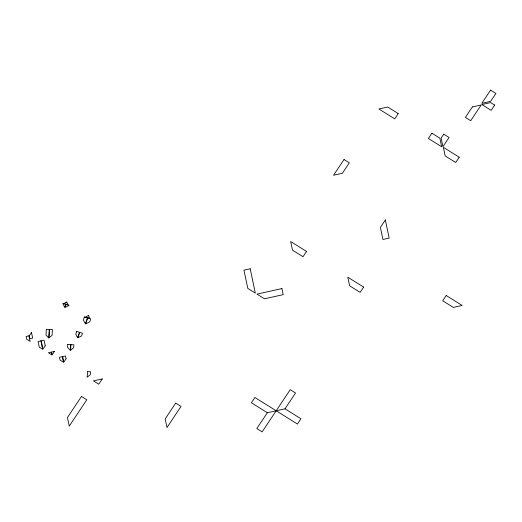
<?xml version="1.0" encoding="UTF-8"?>
<svg xmlns="http://www.w3.org/2000/svg" width="522" height="522" viewBox="0 0 522 522"><rect width="100%" height="100%" fill="white"/><g stroke="black" fill="none" stroke-linecap="round" stroke-linejoin="round"><path stroke-width="0.78" d="M267.355 412.732L256.831 428.555L262.148 431.87L290.212 389.686L295.524 393.001L285.005 408.824L267.355 412.732L251.402 402.782L254.912 397.51L297.449 424.047L300.953 418.774L285.005 408.824M46.347 329.317L46.001 335L48.729 337.949L49.244 329.428L46.347 329.317M49.538 329.441L49.016 337.956L52.089 335.228L52.435 329.545L49.538 329.441M67.762 344.546L67.592 347.384L70.32 350.334L70.666 344.651L67.762 344.546M70.953 344.664L70.607 350.34L73.68 347.606L73.856 344.768L70.953 344.664M87.742 371.592L87.089 377.249L90.306 374.679L90.632 371.847L87.742 371.592M65.779 304.378L64.774 307.354L62.757 303.458L65.779 304.378M66.079 304.47L65.074 307.445L69.1 305.39L66.079 304.47M76.688 331.457L75.768 334.171L77.608 337.721L79.442 332.292L76.688 331.457M84.381 316.984L83.376 319.96L85.386 323.855L87.402 317.905L84.381 316.984M79.722 332.377L77.882 337.806L81.556 335.933L82.476 333.219L79.722 332.377M87.703 317.996L85.693 323.947L89.719 321.891L90.724 318.916L87.703 317.996M31.496 332.534L29.232 335.94L29.819 338.706L32.664 338.08L31.496 332.534M45.225 345.753L42.967 349.153L41.212 340.84L44.063 340.207L45.225 345.753M54.379 351.463L52.115 354.862L51.528 352.089L54.379 351.463M66.059 358.744L63.795 362.151L62.627 356.604L65.472 355.978L66.059 358.744M81.478 396.452L67.442 417.548L69.256 426.135L86.796 399.774L81.478 396.452M102.266 378.933L98.756 384.205L93.445 380.884L102.266 378.933M175.712 403.101L165.187 418.918L166.994 427.511L181.023 406.416L175.712 403.101M344.018 159.51L333.558 175.229L342.386 173.271L349.329 162.831L344.018 159.51M306.531 251.447L303.021 256.72L292.49 250.149L290.682 241.562L306.531 251.447M398.234 113.581L394.723 118.859L378.881 108.974L387.702 107.017L398.234 113.581M431.896 133.188L428.386 138.46L441.677 146.754L439.87 138.16L431.896 133.188M385.353 219.99L380.394 227.448L382.926 239.474L389.164 238.091L385.353 219.99M443.752 134.154L441.123 138.108L442.93 146.695L449.07 137.469L443.752 134.154M472.358 106.945L465.409 117.385L470.727 120.699L481.18 104.987L472.358 106.945M490.582 90.13L481.813 103.31L490.641 101.353L495.9 93.445L490.582 90.13M363.651 287.087L360.147 292.359L349.616 285.795L347.809 277.202L363.651 287.087M459.223 157.22L455.713 162.492L445.188 155.928L443.374 147.334L459.223 157.22M494.654 105.072L491.143 110.344L481.845 104.537L490.667 102.58L494.654 105.072M446.206 295.498L442.702 300.77L453.331 307.406L462.159 305.448L446.206 295.498M66.731 302.016L63.893 303.484L68.167 304.77L66.731 302.016M88.368 315.516L85.523 316.978L89.804 318.263L88.368 315.516M250.201 268.784L243.957 270.168L247.8 288.392L255.317 293.083L250.201 268.784M28.945 335.835L26.1 336.462L26.681 339.235L30.113 341.375L28.945 335.835M40.931 340.905L38.08 341.532L39.248 347.078L42.68 349.218L40.931 340.905M281.926 288.581L256.961 294.114L264.484 298.806L283.205 294.656L281.926 288.581M51.247 352.154L48.402 352.787L51.828 354.927L51.247 352.154M62.34 356.67L59.495 357.302L60.082 360.069L63.508 362.209L62.34 356.67"/></g></svg>
